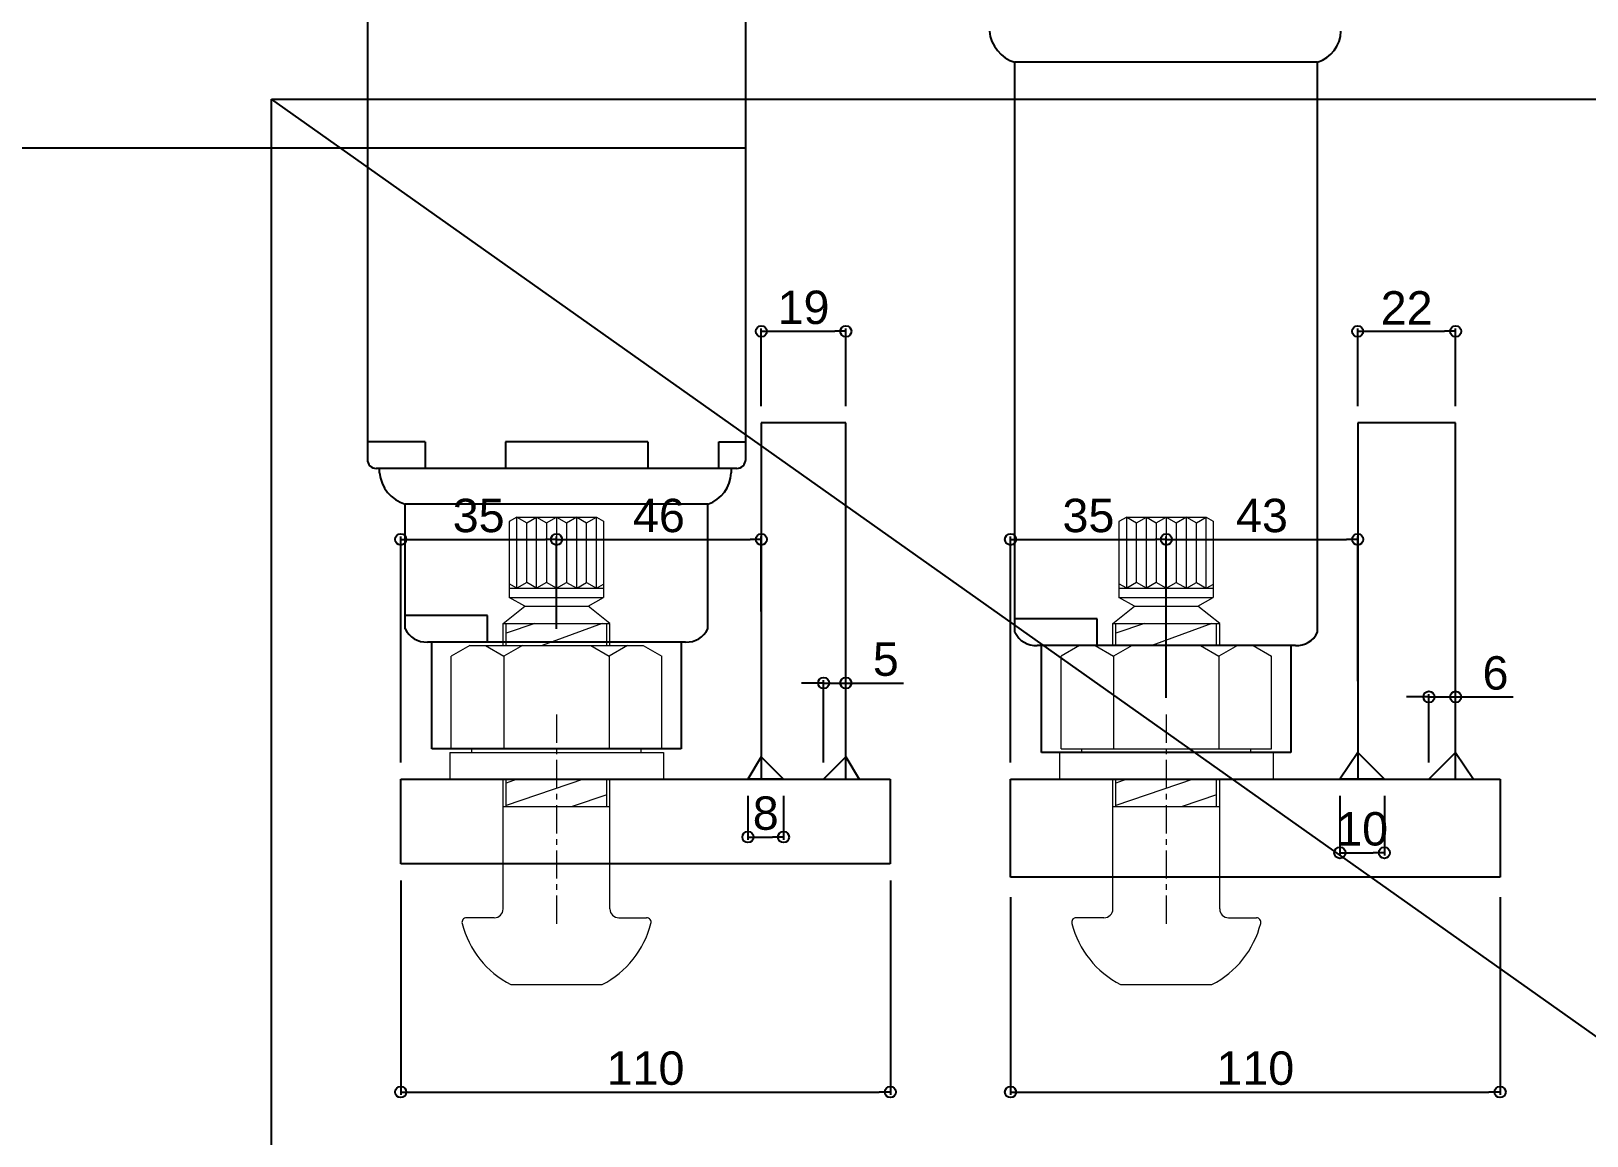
# Model space of a CAD drawing. Header units: millimetres. Extents: x -2880 to 3894, y -2977 to 4857.
# Drawn here: x -54 to 295.6, y 1104.9 to 1353 of the extents above; entities that cross this region are included whole.
import ezdxf

# ---------------------------------------------------------------- set-up
doc = ezdxf.new("R2010")
doc.units = ezdxf.units.MM
doc.header["$MEASUREMENT"] = 0
doc.linetypes.add('CENTER', pattern=[50.8, 31.75, -6.35, 6.35, -6.35])
for name, color, linetype in [('_1-0_', 7, 'Continuous'), ('gauge', 1, 'Continuous'), ('KB', 7, 'Continuous')]:
    doc.layers.add(name, color=color, linetype=linetype)
doc.layers.add('不明1', color=6, linetype='Continuous', lineweight=18)
doc.layers.add('中心線', color=4, linetype='CENTER', lineweight=13)
doc.styles.get("Standard").update_dxf_attribs({"font": 'arial.ttf'})
doc.dimstyles.new('コピー ～ 一般寸法', dxfattribs={"dimscale": 0.5, "dimtxt": 15, "dimasz": 5, "dimexe": 1.25, "dimexo": 7.5, "dimgap": 3, "dimtad": 1, "dimdec": 1, "dimdsep": 46, "dimtxsty": 'Standard', "dimblk": 'ORIGIN', "dimcen": 0, "dimclrd": 256, "dimclre": 256, "dimclrt": 256, "dimadec": 0, "dimazin": 0, "dimtfac": 1, "dimtdec": 1, "dimtmove": 0, "dimatfit": 3, "dimfxl": 0, "dimarcsym": 0})

# ---------------------------------------------------------------- blocks, each defined once
blk = doc.blocks.new('_Origin')
at = {"color": 0, "linetype": 'ByBlock', "lineweight": -2}
blk.add_line((0, 0), (-1, 0), dxfattribs=at)
blk.add_circle((0, 0), 0.5, dxfattribs=at)
blk = doc.blocks.new('*D502')
at = {"layer": 'Defpoints', "color": 0}
for p in [(129.06, 1285.57), (110.06, 1264.98), (129.06, 1264.98)]:
    blk.add_point(p, dxfattribs=at)
at = {"layer": 'KB', "lineweight": -2}
for p, q in [((110.06, 1268.73), (110.06, 1286.19)), ((112.56, 1285.57), (126.56, 1285.57)), ((129.06, 1268.73), (129.06, 1286.19))]:
    blk.add_line(p, q, dxfattribs=at)
at = {"layer": 'KB', "lineweight": -2, "xscale": 2.5, "yscale": 2.5, "zscale": 2.5, "rotation": 180}
blk.add_blockref('_Origin', (110.06, 1285.57), dxfattribs=at)
at = {"layer": 'KB', "lineweight": -2, "xscale": 2.5, "yscale": 2.5, "zscale": 2.5}
blk.add_blockref('_Origin', (129.06, 1285.57), dxfattribs=at)
at = {"layer": 'KB', "insert": (119.56, 1290.9), "char_height": 7.5, "attachment_point": 5}
blk.add_mtext('19', dxfattribs=at)
blk = doc.blocks.new('*D503')
at = {"layer": 'Defpoints', "color": 0}
for p in [(266.06, 1285.57), (244.06, 1264.98), (266.06, 1264.98)]:
    blk.add_point(p, dxfattribs=at)
at = {"layer": 'KB', "lineweight": -2}
for p, q in [((244.06, 1268.73), (244.06, 1286.19)), ((246.56, 1285.57), (263.56, 1285.57)), ((266.06, 1268.73), (266.06, 1286.19))]:
    blk.add_line(p, q, dxfattribs=at)
at = {"layer": 'KB', "lineweight": -2, "xscale": 2.5, "yscale": 2.5, "zscale": 2.5, "rotation": 180}
blk.add_blockref('_Origin', (244.06, 1285.57), dxfattribs=at)
at = {"layer": 'KB', "lineweight": -2, "xscale": 2.5, "yscale": 2.5, "zscale": 2.5}
blk.add_blockref('_Origin', (266.06, 1285.57), dxfattribs=at)
at = {"layer": 'KB', "insert": (255.06, 1290.83), "char_height": 7.5, "attachment_point": 5}
blk.add_mtext('22', dxfattribs=at)
blk = doc.blocks.new('*D507')
at = {"layer": 'Defpoints', "color": 0}
for p in [(107.06, 1184.98), (115.06, 1184.98), (115.06, 1171.99)]:
    blk.add_point(p, dxfattribs=at)
at = {"layer": 'gauge', "lineweight": -2}
for p, q in [((107.06, 1181.23), (107.06, 1171.36)), ((115.06, 1181.23), (115.06, 1171.36)), ((109.56, 1171.99), (112.56, 1171.99))]:
    blk.add_line(p, q, dxfattribs=at)
at = {"layer": 'gauge', "lineweight": -2, "xscale": 2.5, "yscale": 2.5, "zscale": 2.5, "rotation": 180}
blk.add_blockref('_Origin', (107.06, 1171.99), dxfattribs=at)
at = {"layer": 'gauge', "lineweight": -2, "xscale": 2.5, "yscale": 2.5, "zscale": 2.5}
blk.add_blockref('_Origin', (115.06, 1171.99), dxfattribs=at)
at = {"layer": 'gauge', "insert": (111.06, 1177.32), "char_height": 7.5, "attachment_point": 5}
blk.add_mtext('8', dxfattribs=at)
blk = doc.blocks.new('*D508')
at = {"layer": 'Defpoints', "color": 0}
for p in [(240.06, 1184.98), (250.06, 1184.98), (250.06, 1168.46)]:
    blk.add_point(p, dxfattribs=at)
at = {"layer": 'gauge', "lineweight": -2}
for p, q in [((240.06, 1181.23), (240.06, 1167.84)), ((250.06, 1181.23), (250.06, 1167.84)), ((242.56, 1168.46), (247.56, 1168.46))]:
    blk.add_line(p, q, dxfattribs=at)
at = {"layer": 'gauge', "lineweight": -2, "xscale": 2.5, "yscale": 2.5, "zscale": 2.5, "rotation": 180}
blk.add_blockref('_Origin', (240.06, 1168.46), dxfattribs=at)
at = {"layer": 'gauge', "lineweight": -2, "xscale": 2.5, "yscale": 2.5, "zscale": 2.5}
blk.add_blockref('_Origin', (250.06, 1168.46), dxfattribs=at)
at = {"layer": 'gauge', "insert": (245.06, 1173.79), "char_height": 7.5, "attachment_point": 5}
blk.add_mtext('10', dxfattribs=at)
blk = doc.blocks.new('*D514')
at = {"layer": 'Defpoints', "color": 0}
for p in [(29.06, 1165.98), (139.06, 1165.98), (139.06, 1114.72)]:
    blk.add_point(p, dxfattribs=at)
at = {"layer": 'gauge', "lineweight": -2}
for p, q in [((29.06, 1162.23), (29.06, 1114.1)), ((139.06, 1162.23), (139.06, 1114.1)), ((31.56, 1114.72), (136.56, 1114.72))]:
    blk.add_line(p, q, dxfattribs=at)
at = {"layer": 'gauge', "lineweight": -2, "xscale": 2.5, "yscale": 2.5, "zscale": 2.5, "rotation": 180}
blk.add_blockref('_Origin', (29.06, 1114.72), dxfattribs=at)
at = {"layer": 'gauge', "lineweight": -2, "xscale": 2.5, "yscale": 2.5, "zscale": 2.5}
blk.add_blockref('_Origin', (139.06, 1114.72), dxfattribs=at)
at = {"layer": 'gauge', "insert": (84.06, 1120.05), "char_height": 7.5, "attachment_point": 5}
blk.add_mtext('110', dxfattribs=at)
blk = doc.blocks.new('*D459')
at = {"layer": 'Defpoints', "color": 0}
for p in [(64.06, 1238.83), (64.06, 1214.98), (29.06, 1184.98)]:
    blk.add_point(p, dxfattribs=at)
at = {"layer": 'gauge', "lineweight": -2}
for p, q in [((29.06, 1188.73), (29.06, 1239.46)), ((31.56, 1238.83), (61.56, 1238.83)), ((64.06, 1218.73), (64.06, 1239.46))]:
    blk.add_line(p, q, dxfattribs=at)
at = {"layer": 'gauge', "lineweight": -2, "xscale": 2.5, "yscale": 2.5, "zscale": 2.5, "rotation": 180}
blk.add_blockref('_Origin', (29.06, 1238.83), dxfattribs=at)
at = {"layer": 'gauge', "lineweight": -2, "xscale": 2.5, "yscale": 2.5, "zscale": 2.5}
blk.add_blockref('_Origin', (64.06, 1238.83), dxfattribs=at)
at = {"layer": 'gauge', "insert": (46.56, 1244.16), "char_height": 7.5, "attachment_point": 5}
blk.add_mtext('35', dxfattribs=at)
blk = doc.blocks.new('*D132')
at = {"layer": 'Defpoints', "color": 0}
for p in [(166.06, 1162.23), (276.06, 1162.23), (276.06, 1114.72)]:
    blk.add_point(p, dxfattribs=at)
at = {"layer": 'gauge', "lineweight": -2}
for p, q in [((166.06, 1158.48), (166.06, 1114.1)), ((276.06, 1158.48), (276.06, 1114.1)), ((168.56, 1114.72), (273.56, 1114.72))]:
    blk.add_line(p, q, dxfattribs=at)
at = {"layer": 'gauge', "lineweight": -2, "xscale": 2.5, "yscale": 2.5, "zscale": 2.5, "rotation": 180}
blk.add_blockref('_Origin', (166.06, 1114.72), dxfattribs=at)
at = {"layer": 'gauge', "lineweight": -2, "xscale": 2.5, "yscale": 2.5, "zscale": 2.5}
blk.add_blockref('_Origin', (276.06, 1114.72), dxfattribs=at)
at = {"layer": 'gauge', "insert": (221.06, 1120.05), "char_height": 7.5, "attachment_point": 5}
blk.add_mtext('110', dxfattribs=at)
blk = doc.blocks.new('*D133')
at = {"layer": 'Defpoints', "color": 0}
for p in [(201.06, 1238.83), (201.06, 1199.48), (166.06, 1184.98)]:
    blk.add_point(p, dxfattribs=at)
at = {"layer": 'gauge', "lineweight": -2}
for p, q in [((166.06, 1188.73), (166.06, 1239.46)), ((168.56, 1238.83), (198.56, 1238.83)), ((201.06, 1203.23), (201.06, 1239.46))]:
    blk.add_line(p, q, dxfattribs=at)
at = {"layer": 'gauge', "lineweight": -2, "xscale": 2.5, "yscale": 2.5, "zscale": 2.5, "rotation": 180}
blk.add_blockref('_Origin', (166.06, 1238.83), dxfattribs=at)
at = {"layer": 'gauge', "lineweight": -2, "xscale": 2.5, "yscale": 2.5, "zscale": 2.5}
blk.add_blockref('_Origin', (201.06, 1238.83), dxfattribs=at)
at = {"layer": 'gauge', "insert": (183.56, 1244.16), "char_height": 7.5, "attachment_point": 5}
blk.add_mtext('35', dxfattribs=at)
blk = doc.blocks.new('*D425')
at = {"layer": 'Defpoints', "color": 0}
for p in [(266.06, 1203.47), (266.06, 1190.98), (260.06, 1184.98)]:
    blk.add_point(p, dxfattribs=at)
at = {"layer": 'gauge', "lineweight": -2}
for p, q in [((257.56, 1203.47), (255.06, 1203.47)), ((260.06, 1188.73), (260.06, 1204.09)), ((260.06, 1203.47), (266.06, 1203.47)), ((266.06, 1194.73), (266.06, 1204.09)), ((268.56, 1203.47), (279.01, 1203.47))]:
    blk.add_line(p, q, dxfattribs=at)
at = {"layer": 'gauge', "lineweight": -2, "xscale": 2.5, "yscale": 2.5, "zscale": 2.5}
blk.add_blockref('_Origin', (260.06, 1203.47), dxfattribs=at)
at = {"layer": 'gauge', "lineweight": -2, "xscale": 2.5, "yscale": 2.5, "zscale": 2.5, "rotation": 180}
blk.add_blockref('_Origin', (266.06, 1203.47), dxfattribs=at)
at = {"layer": 'gauge', "insert": (275.03, 1208.8), "char_height": 7.5, "attachment_point": 5}
blk.add_mtext('6', dxfattribs=at)
blk = doc.blocks.new('*D426')
at = {"layer": 'Defpoints', "color": 0}
for p in [(129.06, 1206.59), (129.06, 1189.98), (124.06, 1184.98)]:
    blk.add_point(p, dxfattribs=at)
at = {"layer": 'gauge', "lineweight": -2}
for p, q in [((121.56, 1206.59), (119.06, 1206.59)), ((124.06, 1188.73), (124.06, 1207.21)), ((124.06, 1206.59), (129.06, 1206.59)), ((129.06, 1193.73), (129.06, 1207.21)), ((131.56, 1206.59), (142.02, 1206.59))]:
    blk.add_line(p, q, dxfattribs=at)
at = {"layer": 'gauge', "lineweight": -2, "xscale": 2.5, "yscale": 2.5, "zscale": 2.5}
blk.add_blockref('_Origin', (124.06, 1206.59), dxfattribs=at)
at = {"layer": 'gauge', "lineweight": -2, "xscale": 2.5, "yscale": 2.5, "zscale": 2.5, "rotation": 180}
blk.add_blockref('_Origin', (129.06, 1206.59), dxfattribs=at)
at = {"layer": 'gauge', "insert": (138.04, 1211.9), "char_height": 7.5, "attachment_point": 5}
blk.add_mtext('5', dxfattribs=at)
blk = doc.blocks.new('*D382')
at = {"layer": 'Defpoints', "color": 0}
for p in [(110.06, 1238.83), (110.06, 1218.92), (64.06, 1214.98)]:
    blk.add_point(p, dxfattribs=at)
at = {"layer": 'gauge', "lineweight": -2}
for p, q in [((64.06, 1218.73), (64.06, 1239.46)), ((66.56, 1238.83), (107.56, 1238.83)), ((110.06, 1222.67), (110.06, 1239.46))]:
    blk.add_line(p, q, dxfattribs=at)
at = {"layer": 'gauge', "lineweight": -2, "xscale": 2.5, "yscale": 2.5, "zscale": 2.5, "rotation": 180}
blk.add_blockref('_Origin', (64.06, 1238.83), dxfattribs=at)
at = {"layer": 'gauge', "lineweight": -2, "xscale": 2.5, "yscale": 2.5, "zscale": 2.5}
blk.add_blockref('_Origin', (110.06, 1238.83), dxfattribs=at)
at = {"layer": 'gauge', "insert": (87.06, 1244.16), "char_height": 7.5, "attachment_point": 5}
blk.add_mtext('46', dxfattribs=at)
blk = doc.blocks.new('*D383')
at = {"layer": 'Defpoints', "color": 0}
for p in [(244.06, 1238.83), (201.06, 1203.23), (244.06, 1203.23)]:
    blk.add_point(p, dxfattribs=at)
at = {"layer": 'gauge', "lineweight": -2}
for p, q in [((201.06, 1206.98), (201.06, 1239.46)), ((203.56, 1238.83), (241.56, 1238.83)), ((244.06, 1206.98), (244.06, 1239.46))]:
    blk.add_line(p, q, dxfattribs=at)
at = {"layer": 'gauge', "lineweight": -2, "xscale": 2.5, "yscale": 2.5, "zscale": 2.5, "rotation": 180}
blk.add_blockref('_Origin', (201.06, 1238.83), dxfattribs=at)
at = {"layer": 'gauge', "lineweight": -2, "xscale": 2.5, "yscale": 2.5, "zscale": 2.5}
blk.add_blockref('_Origin', (244.06, 1238.83), dxfattribs=at)
at = {"layer": 'gauge', "insert": (222.56, 1244.16), "char_height": 7.5, "attachment_point": 5}
blk.add_mtext('43', dxfattribs=at)

msp = doc.modelspace()

# ---------------------------------------------------------------- linework, layer by layer
at = {"layer": '_1-0_', "color": 3, "linetype": 'Continuous'}
for p, q in [((21.556, 1412.781), (21.556, 1256.781)), ((106.556, 1326.781), (106.556, 1410.781)), ((167.056, 1217.981), (167.056, 1345.981)), ((235.056, 1345.981), (167.056, 1345.981)), ((235.056, 1217.981), (235.056, 1345.981)), ((106.556, 1256.781), (106.556, 1344.953)), ((-145.444, 1326.781), (106.556, 1326.781)), ((34.556, 1260.781), (21.556, 1260.781)), ((34.556, 1260.781), (34.556, 1254.781)), ((84.556, 1260.781), (52.556, 1260.781)), ((52.556, 1260.781), (52.556, 1254.781)), ((84.556, 1260.781), (84.556, 1254.781)), ((100.556, 1254.781), (100.556, 1260.781)), ((100.556, 1260.781), (106.556, 1260.781)), ((104.556, 1254.781), (23.556, 1254.781)), ((24.306, 1253.781), (24.306, 1254.781)), ((103.306, 1254.781), (103.306, 1253.781)), ((30.056, 1218.781), (30.056, 1246.781)), ((98.056, 1246.781), (30.056, 1246.781)), ((98.056, 1218.781), (98.056, 1246.781)), ((48.556, 1221.781), (30.056, 1221.781)), ((48.556, 1215.781), (48.556, 1221.781)), ((185.556, 1220.981), (167.056, 1220.981)), ((185.556, 1214.981), (185.556, 1220.981)), ((93.056, 1215.781), (35.056, 1215.781)), ((36.056, 1191.781), (36.056, 1215.781)), ((92.056, 1215.781), (92.056, 1191.781)), ((230.056, 1214.981), (172.056, 1214.981)), ((173.056, 1190.981), (173.056, 1214.981)), ((229.056, 1214.981), (229.056, 1190.981)), ((92.056, 1191.781), (36.056, 1191.781)), ((229.056, 1190.981), (173.056, 1190.981))]:
    msp.add_line(p, q, dxfattribs=at)
for centre, radius, start, end in [((169.35, 1353.727), 8.079, 185.30014, 253.50126), ((232.685, 1353.228), 7.625, 288.11516, 358.14502), ((23.556, 1256.781), 2, 180, 270), ((104.556, 1256.781), 2, 270, 0), ((32.35, 1254.528), 8.079, 185.30014, 253.50126), ((95.685, 1254.028), 7.625, 288.11516, 358.14502), ((34.818, 1221.052), 5.276, 205.49224, 272.58024), ((93.294, 1221.052), 5.276, 267.41976, 334.50776), ((171.818, 1220.252), 5.276, 205.49224, 272.58024), ((230.294, 1220.252), 5.276, 267.41976, 334.50776)]:
    msp.add_arc(centre, radius, start, end, dxfattribs=at)
at = {"layer": 'gauge'}
for p, q in [((840, 743.674), (0, 1337.674)), ((110.056, 1189.981), (107.056, 1184.981)), ((115.056, 1184.981), (110.056, 1189.981)), ((124.056, 1184.981), (129.056, 1189.981)), ((129.056, 1189.981), (132.056, 1184.981)), ((244.056, 1190.981), (240.056, 1184.981)), ((250.056, 1184.981), (244.056, 1190.981)), ((260.056, 1184.981), (266.056, 1190.981)), ((266.056, 1190.981), (270.056, 1184.981)), ((115.056, 1184.981), (107.056, 1184.981)), ((110.056, 1184.981), (115.056, 1184.981)), ((124.056, 1184.981), (132.056, 1184.981)), ((250.056, 1184.981), (240.056, 1184.981)), ((260.056, 1184.981), (270.056, 1184.981))]:
    msp.add_line(p, q, dxfattribs=at)
msp.add_lwpolyline([(0, 1337.674), (840, 1337.674), (840, 743.674), (0, 743.674)], close=True, dxfattribs=at)
at = {"layer": 'KB'}
for p, q in [((110.056, 1264.981), (110.056, 1184.981)), ((129.056, 1264.981), (110.056, 1264.981)), ((129.056, 1184.981), (129.056, 1264.981)), ((244.056, 1264.981), (244.056, 1184.981)), ((266.056, 1264.981), (244.056, 1264.981)), ((266.056, 1184.981), (266.056, 1264.981)), ((29.056, 1184.981), (139.056, 1184.981)), ((29.056, 1165.981), (29.056, 1184.981)), ((110.056, 1184.981), (129.056, 1184.981)), ((139.056, 1184.981), (139.056, 1165.981)), ((166.056, 1184.981), (276.056, 1184.981)), ((166.056, 1162.981), (166.056, 1184.981)), ((244.056, 1184.981), (266.056, 1184.981)), ((276.056, 1184.981), (276.056, 1162.981)), ((139.056, 1165.981), (29.056, 1165.981)), ((276.056, 1162.981), (166.056, 1162.981))]:
    msp.add_line(p, q, dxfattribs=at)
at = {"layer": '不明1', "linetype": 'Continuous'}
for p, q in [((55.17, 1243.859), (53.405, 1242.84)), ((53.405, 1242.84), (53.405, 1225.757)), ((55.17, 1243.859), (73.02, 1243.859)), ((55.17, 1227.859), (55.17, 1243.859)), ((55.17, 1243.859), (57.382, 1242.582)), ((57.382, 1242.582), (59.593, 1243.859)), ((57.382, 1229.136), (57.382, 1242.582)), ((59.593, 1227.859), (59.593, 1243.859)), ((59.593, 1243.859), (61.805, 1242.582)), ((61.805, 1242.582), (64.017, 1243.859)), ((61.805, 1242.582), (61.805, 1229.136)), ((64.056, 1243.859), (64.017, 1227.859)), ((64.056, 1243.859), (66.307, 1242.559)), ((66.307, 1242.559), (68.597, 1243.881)), ((66.307, 1242.559), (66.307, 1229.181)), ((68.597, 1227.859), (68.597, 1243.859)), ((68.597, 1243.859), (70.808, 1242.582)), ((70.808, 1242.582), (73.02, 1243.859)), ((70.808, 1229.136), (70.808, 1242.582)), ((73.02, 1227.859), (73.02, 1243.859)), ((73.02, 1243.859), (74.61, 1242.941)), ((74.61, 1242.941), (74.61, 1225.757)), ((192.17, 1243.859), (190.405, 1242.84)), ((190.405, 1242.84), (190.405, 1225.757)), ((192.17, 1243.859), (210.02, 1243.859)), ((192.17, 1227.859), (192.17, 1243.859)), ((192.17, 1243.859), (194.382, 1242.582)), ((194.382, 1242.582), (196.593, 1243.859)), ((194.382, 1229.136), (194.382, 1242.582)), ((196.593, 1227.859), (196.593, 1243.859)), ((196.593, 1243.859), (198.805, 1242.582)), ((198.805, 1242.582), (201.017, 1243.859)), ((198.805, 1242.582), (198.805, 1229.136)), ((201.056, 1243.859), (201.017, 1227.859)), ((201.056, 1243.859), (203.307, 1242.559)), ((203.307, 1242.559), (205.597, 1243.881)), ((203.307, 1242.559), (203.307, 1229.181)), ((205.597, 1227.859), (205.597, 1243.859)), ((205.597, 1243.859), (207.808, 1242.582)), ((207.808, 1242.582), (210.02, 1243.859)), ((207.808, 1229.136), (207.808, 1242.582)), ((210.02, 1227.859), (210.02, 1243.859)), ((210.02, 1243.859), (211.61, 1242.941)), ((211.61, 1242.941), (211.61, 1225.757)), ((55.17, 1227.859), (53.405, 1228.878)), ((53.405, 1227.859), (74.629, 1227.859)), ((57.382, 1229.136), (55.17, 1227.859)), ((59.593, 1227.859), (57.382, 1229.136)), ((61.805, 1229.136), (59.593, 1227.859)), ((64.017, 1227.859), (61.805, 1229.136)), ((64.017, 1227.859), (66.307, 1229.181)), ((66.307, 1229.181), (68.597, 1227.859)), ((68.597, 1227.859), (70.808, 1229.136)), ((70.808, 1229.136), (73.02, 1227.859)), ((73.02, 1227.859), (74.628, 1228.787)), ((192.17, 1227.859), (190.405, 1228.878)), ((190.405, 1227.859), (211.629, 1227.859)), ((194.382, 1229.136), (192.17, 1227.859)), ((196.593, 1227.859), (194.382, 1229.136)), ((198.805, 1229.136), (196.593, 1227.859)), ((201.017, 1227.859), (198.805, 1229.136)), ((201.017, 1227.859), (203.307, 1229.181)), ((203.307, 1229.181), (205.597, 1227.859)), ((205.597, 1227.859), (207.808, 1229.136)), ((207.808, 1229.136), (210.02, 1227.859)), ((210.02, 1227.859), (211.628, 1228.787)), ((52.056, 1219.981), (56.933, 1223.859)), ((53.405, 1225.757), (74.61, 1225.757)), ((56.933, 1223.859), (53.405, 1225.757)), ((56.933, 1223.859), (71.179, 1223.859)), ((56.933, 1223.859), (71.179, 1223.859)), ((71.179, 1223.859), (74.61, 1225.757)), ((76.056, 1219.981), (71.179, 1223.859)), ((189.056, 1219.981), (193.933, 1223.859)), ((190.405, 1225.757), (211.61, 1225.757)), ((193.933, 1223.859), (190.405, 1225.757)), ((193.933, 1223.859), (208.179, 1223.859)), ((193.933, 1223.859), (208.179, 1223.859)), ((208.179, 1223.859), (211.61, 1225.757)), ((213.056, 1219.981), (208.179, 1223.859)), ((52.056, 1219.981), (76.056, 1219.981)), ((52.056, 1214.981), (52.056, 1219.981)), ((59.179, 1219.981), (52.756, 1217.765)), ((52.756, 1214.981), (52.756, 1219.981)), ((74.302, 1219.981), (60.818, 1214.981)), ((75.356, 1214.981), (75.356, 1219.981)), ((76.056, 1214.981), (76.056, 1219.981)), ((189.056, 1219.981), (213.056, 1219.981)), ((189.056, 1214.981), (189.056, 1219.981)), ((196.179, 1219.981), (189.756, 1217.765)), ((189.756, 1214.981), (189.756, 1219.981)), ((211.302, 1219.981), (197.818, 1214.981)), ((212.356, 1214.981), (212.356, 1219.981)), ((213.056, 1214.981), (213.056, 1219.981)), ((44.556, 1214.981), (40.406, 1212.585)), ((44.556, 1214.981), (83.556, 1214.981)), ((48.081, 1214.981), (52.231, 1212.585)), ((56.381, 1214.981), (52.231, 1212.585)), ((71.731, 1214.981), (75.881, 1212.585)), ((80.031, 1214.981), (75.881, 1212.585)), ((83.556, 1214.981), (87.706, 1212.585)), ((181.556, 1214.981), (177.406, 1212.585)), ((181.556, 1214.981), (220.556, 1214.981)), ((185.081, 1214.981), (189.231, 1212.585)), ((193.381, 1214.981), (189.231, 1212.585)), ((208.731, 1214.981), (212.881, 1212.585)), ((217.031, 1214.981), (212.881, 1212.585)), ((220.556, 1214.981), (224.706, 1212.585)), ((40.406, 1191.781), (40.406, 1212.585)), ((52.231, 1212.585), (52.231, 1191.781)), ((75.881, 1212.585), (75.881, 1191.781)), ((87.706, 1191.781), (87.706, 1212.585)), ((177.406, 1191.781), (177.406, 1212.585)), ((189.231, 1212.585), (189.231, 1191.781)), ((212.881, 1212.585), (212.881, 1191.781)), ((224.706, 1191.781), (224.706, 1212.585)), ((40.056, 1190.981), (88.056, 1190.981)), ((40.056, 1190.981), (40.056, 1184.981)), ((40.406, 1191.781), (87.706, 1191.781)), ((45.056, 1190.981), (45.056, 1191.781)), ((45.056, 1190.981), (83.056, 1190.981)), ((83.056, 1190.981), (83.056, 1191.781)), ((88.056, 1190.981), (88.056, 1184.981)), ((177.056, 1190.981), (225.056, 1190.981)), ((177.056, 1190.981), (177.056, 1184.981)), ((177.406, 1191.781), (224.706, 1191.781)), ((182.056, 1190.981), (182.056, 1191.781)), ((182.056, 1190.981), (220.056, 1190.981)), ((220.056, 1190.981), (220.056, 1191.781)), ((225.056, 1190.981), (225.056, 1184.981)), ((40.056, 1184.981), (88.056, 1184.981)), ((52.056, 1155.859), (52.056, 1184.981)), ((52.756, 1178.859), (52.756, 1184.981)), ((55.213, 1184.981), (52.756, 1184.119)), ((70.082, 1184.981), (52.756, 1179.088)), ((75.356, 1178.859), (75.356, 1184.981)), ((76.056, 1155.859), (76.056, 1184.981)), ((177.056, 1184.981), (225.056, 1184.981)), ((189.056, 1155.859), (189.056, 1184.981)), ((189.756, 1178.859), (189.756, 1184.981)), ((192.213, 1184.981), (189.756, 1184.119)), ((207.082, 1184.981), (189.756, 1179.088)), ((212.356, 1178.859), (212.356, 1184.981)), ((213.056, 1155.859), (213.056, 1184.981)), ((75.356, 1181.498), (67.596, 1178.859)), ((212.356, 1181.498), (204.596, 1178.859)), ((52.056, 1178.859), (76.056, 1178.859)), ((189.056, 1178.859), (213.056, 1178.859)), ((50.056, 1153.859), (43.806, 1153.859)), ((78.056, 1153.859), (84.306, 1153.859)), ((187.056, 1153.859), (180.806, 1153.859)), ((215.056, 1153.859), (221.306, 1153.859)), ((53.788, 1138.859), (74.324, 1138.859)), ((190.788, 1138.859), (211.324, 1138.859))]:
    msp.add_line(p, q, dxfattribs=at)
for centre, radius, start, end in [((43.806, 1152.859), 1, 90, 194.40202), ((50.056, 1155.859), 2, 270, 0), ((78.056, 1155.859), 2, 180, 270), ((84.306, 1152.859), 1, 345.59798, 90), ((180.806, 1152.859), 1, 90, 194.40202), ((187.056, 1155.859), 2, 270, 0), ((215.056, 1155.859), 2, 180, 270), ((221.306, 1152.859), 1, 345.59798, 90), ((63.662, 1157.958), 21.5, 194.40178, 242.66196), ((64.45, 1157.958), 21.5, 297.33804, 345.59822), ((200.662, 1157.958), 21.5, 194.40178, 242.66196), ((201.45, 1157.958), 21.5, 297.33804, 345.59822)]:
    msp.add_arc(centre, radius, start, end, dxfattribs=at)
at = {"layer": '中心線', "color": 7, "ltscale": 0.2}
for p, q in [((64.056, 1199.481), (64.056, 1151.481)), ((201.056, 1199.481), (201.056, 1151.481))]:
    msp.add_line(p, q, dxfattribs=at)

# ---------------------------------------------------------------- dimensions: what is measured, and where the dimension line sits
at = {"layer": 'gauge'}
for base, p1, p2, picture, middle in [((64.056, 1238.831), (29.056, 1184.981), (64.056, 1214.981), '*D459', (46.556, 1244.16)), ((201.056, 1238.831), (166.056, 1184.981), (201.056, 1199.481), '*D133', (183.556, 1244.16)), ((139.056, 1114.724), (29.056, 1165.981), (139.056, 1165.981), '*D514', (84.056, 1120.053)), ((276.056, 1114.724), (166.056, 1162.231), (276.056, 1162.231), '*D132', (221.056, 1120.053))]:
    dim = msp.add_linear_dim(base=base, p1=p1, p2=p2, dimstyle='コピー ～ 一般寸法', dxfattribs=at)
    dim.commit()
    dim.dimension.update_dxf_attribs({"geometry": picture, "text_midpoint": middle})
for base, p1, p2, picture, middle in [((110.056, 1238.831), (64.056, 1214.981), (110.056, 1218.923), '*D382', (87.056, 1244.16)), ((244.056, 1238.831), (201.056, 1203.231), (244.056, 1203.231), '*D383', (222.556, 1244.16)), ((129.056, 1206.588), (124.056, 1184.981), (129.056, 1189.981), '*D426', (138.039, 1211.902)), ((266.056, 1203.466), (260.056, 1184.981), (266.056, 1190.981), '*D425', (275.035, 1208.795))]:
    dim = msp.add_linear_dim(base=base, p1=p1, p2=p2, dimstyle='コピー ～ 一般寸法', override={"dimfxl": 0.18}, dxfattribs=at)
    dim.commit()
    dim.dimension.update_dxf_attribs({"geometry": picture, "text_midpoint": middle})
for base, p1, p2, picture, middle in [((115.056, 1171.99), (107.056, 1184.981), (115.056, 1184.981), '*D507', (111.056, 1171.99)), ((250.056, 1168.461), (240.056, 1184.981), (250.056, 1184.981), '*D508', (245.056, 1168.461))]:
    dim = msp.add_linear_dim(base=base, p1=p1, p2=p2, dimstyle='コピー ～ 一般寸法', dxfattribs=at)
    dim.commit()
    dim.dimension.update_dxf_attribs({"geometry": picture, "text_midpoint": middle, "dimtype": 160})
at = {"layer": 'KB'}
for base, p1, p2, picture, middle in [((129.056, 1285.567), (110.056, 1264.981), (129.056, 1264.981), '*D502', (119.556, 1290.896)), ((266.056, 1285.567), (244.056, 1264.981), (266.056, 1264.981), '*D503', (255.056, 1290.832))]:
    dim = msp.add_linear_dim(base=base, p1=p1, p2=p2, dimstyle='コピー ～ 一般寸法', dxfattribs=at)
    dim.commit()
    dim.dimension.update_dxf_attribs({"geometry": picture, "text_midpoint": middle})

doc.saveas('drawing.dxf')
